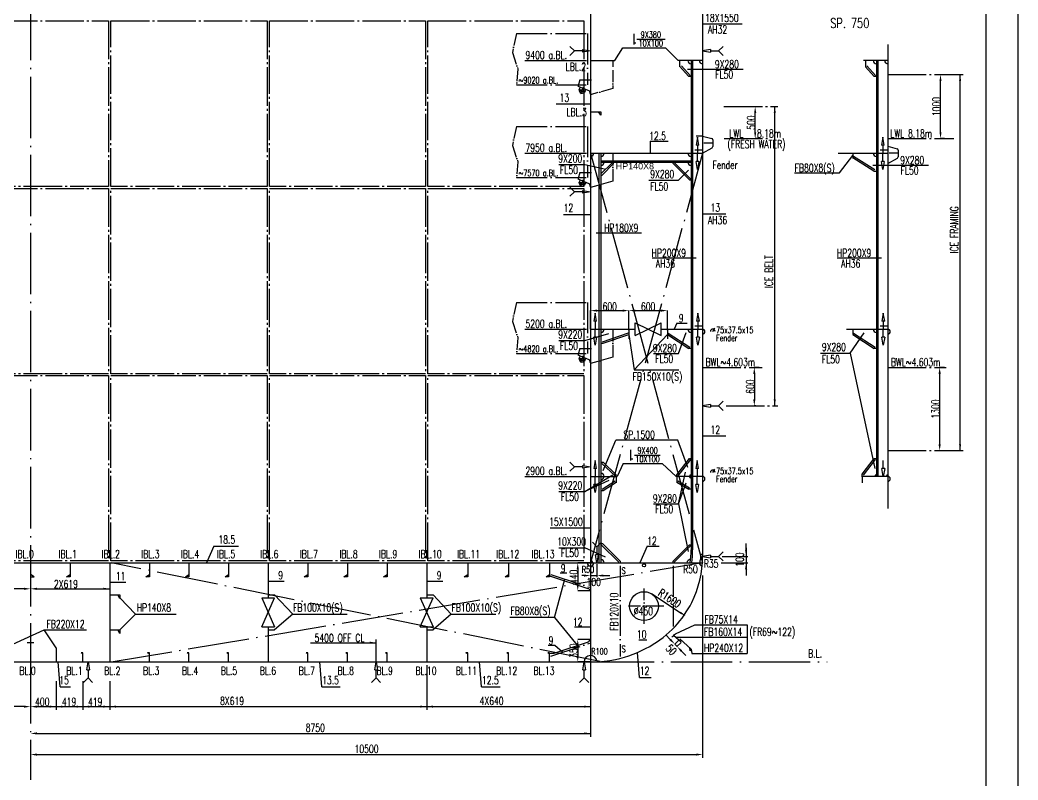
# Model space of a CAD drawing. Extents: x 419539 to 461689, y -54179 to -24379.
# Drawn here: x 446046 to 461639, y -48232 to -36351 of the extents above; entities that cross this region are included whole.
import ezdxf
from ezdxf.enums import TextEntityAlignment as Align

# ---------------------------------------------------------------- set-up
doc = ezdxf.new("R2010")
doc.units = 0
doc.header["$LTSCALE"] = 40
doc.header["$MEASUREMENT"] = 0
for name, pattern in [('ACAD_ISO04W100', [30.5, 24, -3, 0.5, -3]), ('ACAD_ISO05W100', [34, 24, -3, 0.5, -3, 0.5, -3]), ('CENTER1', [12.1, 10, -0.8, 0.5, -0.8])]:
    doc.linetypes.add(name, pattern=pattern)
doc.layers.get('0').update_dxf_attribs({"linetype": 'CONTINUOUS'})
doc.layers.get('DEFPOINTS').update_dxf_attribs({"linetype": 'CONTINUOUS'})
for name, color, linetype in [('1', 2, 'CONTINUOUS'), ('BT_ENG', 7, 'CONTINUOUS'), ('C-CEN', 4, 'ACAD_ISO04W100'), ('C-CON', 4, 'CONTINUOUS'), ('C-PH', 4, 'ACAD_ISO05W100'), ('CON-SIGN', 5, 'CONTINUOUS'), ('CONTAINER', 1, 'CENTER1'), ('MODIFY', 6, 'CONTINUOUS'), ('TEXT', 1, 'CONTINUOUS'), ('Y-CON', 2, 'CONTINUOUS')]:
    doc.layers.add(name, color=color, linetype=linetype)
doc.styles.add('ROMANS', font='romans.shx', dxfattribs={"width": 0.7, "height": 125})
doc.styles.add('SWISS721LIGHTBT', font='swissl.ttf')
doc.dimstyles.new('DM-50', dxfattribs={"dimscale": 0, "dimtxt": 2, "dimasz": 100, "dimexe": 1, "dimexo": 0, "dimgap": 1, "dimtad": 1, "dimdec": 0, "dimzin": 0, "dimdsep": 46, "dimtxsty": 'ROMANS', "dimcen": 0, "dimadec": 0, "dimazin": 0, "dimtfac": 1.666667, "dimtdec": 0, "dimtmove": 2, "dimatfit": 3, "dimfxl": 1, "dimtolj": 1, "dimtzin": 12, "dimarcsym": 0})

# ---------------------------------------------------------------- blocks, each defined once
blk = doc.blocks.new('_CLOSEDBLANK')
at = {"color": 0, "linetype": 'ByBlock'}
for p, q in [((-1, 0.17), (0, 0)), ((-1, 0.17), (-1, -0.17)), ((0, 0), (-1, -0.17))]:
    blk.add_line(p, q, dxfattribs=at)
blk = doc.blocks.new('*D22')
at = {"color": 0, "linetype": 'ByBlock', "transparency": 16777216}
for p, q in [((456206, -46036), (456136, -45964)), ((456340, -46045), (456275, -46108)), ((456276, -46108), (456311, -46143)), ((456276, -46108), (456311, -46143)), ((456375, -46081), (456310, -46144)), ((456380, -46215), (456450, -46287))]:
    blk.add_line(p, q, dxfattribs=at)
for points in [[(456218, -46024), (456194, -46048), (456276, -46108)], [(456392, -46204), (456368, -46227), (456311, -46143)]]:
    blk.add_solid(points, dxfattribs=at)
at = {"layer": 'DEFPOINTS', "color": 0, "linetype": 'ByBlock', "transparency": 16777216}
for p in [(456311, -46143), (456340, -46045), (456375, -46081)]:
    blk.add_point(p, dxfattribs=at)
at = {"color": 0, "linetype": 'ByBlock', "transparency": 16777216, "insert": (456221, -46196), "char_height": 125, "attachment_point": 5, "rotation": 314.1781, "style": 'ROMANS'}
blk.add_mtext('\\A1;50', dxfattribs=at)
blk = doc.blocks.new('*D29')
at = {"color": 0, "linetype": 'ByBlock', "transparency": 16777216}
for p, q in [((457517, -37706), (457533, -37706)), ((457532, -38106), (457532, -37806)), ((457594, -38206), (457531, -38206))]:
    blk.add_line(p, q, dxfattribs=at)
for points in [[(457516, -37806), (457549, -37806), (457532, -37706)], [(457516, -38106), (457549, -38106), (457532, -38206)]]:
    blk.add_solid(points, dxfattribs=at)
at = {"layer": 'DEFPOINTS', "color": 0, "linetype": 'ByBlock', "transparency": 16777216}
for p in [(457517, -37706), (457532, -37706), (457594, -38206)]:
    blk.add_point(p, dxfattribs=at)
at = {"color": 0, "linetype": 'ByBlock', "transparency": 16777216, "insert": (457469, -37956), "char_height": 125, "attachment_point": 5, "rotation": 90, "style": 'ROMANS'}
blk.add_mtext('\\A1;500', dxfattribs=at)
blk = doc.blocks.new('*D30')
at = {"color": 0, "linetype": 'ByBlock', "transparency": 16777216}
for p, q in [((457594, -41783), (457518, -41783)), ((457519, -41883), (457519, -42283)), ((457542, -42383), (457518, -42383))]:
    blk.add_line(p, q, dxfattribs=at)
for points in [[(457502, -41883), (457535, -41883), (457519, -41783)], [(457502, -42283), (457535, -42283), (457519, -42383)]]:
    blk.add_solid(points, dxfattribs=at)
at = {"layer": 'DEFPOINTS', "color": 0, "linetype": 'ByBlock', "transparency": 16777216}
for p in [(457594, -41783), (457519, -42383), (457542, -42383)]:
    blk.add_point(p, dxfattribs=at)
at = {"color": 0, "linetype": 'ByBlock', "transparency": 16777216, "insert": (457455, -42083), "char_height": 125, "attachment_point": 5, "rotation": 90, "style": 'ROMANS'}
blk.add_mtext('\\A1;600', dxfattribs=at)
blk = doc.blocks.new('*D31')
at = {"color": 0, "linetype": 'ByBlock', "transparency": 16777216}
for p, q in [((454960, -41186), (454960, -40894)), ((455060, -40895), (455460, -40895)), ((455560, -41202), (455560, -40894))]:
    blk.add_line(p, q, dxfattribs=at)
for points in [[(455060, -40878), (455060, -40911), (454960, -40895)], [(455460, -40878), (455460, -40911), (455560, -40895)]]:
    blk.add_solid(points, dxfattribs=at)
at = {"layer": 'DEFPOINTS', "color": 0, "linetype": 'ByBlock', "transparency": 16777216}
for p in [(455560, -40895), (454960, -41186), (455560, -41202)]:
    blk.add_point(p, dxfattribs=at)
at = {"color": 0, "linetype": 'ByBlock', "transparency": 16777216, "insert": (455260, -40831), "char_height": 125, "attachment_point": 5, "style": 'ROMANS'}
blk.add_mtext('\\A1;600', dxfattribs=at)
blk = doc.blocks.new('*D36')
at = {"color": 0, "linetype": 'ByBlock', "transparency": 16777216}
for p, q in [((454960, -44836), (454759, -44836)), ((454760, -44936), (454760, -45176)), ((454960, -45276), (454759, -45276))]:
    blk.add_line(p, q, dxfattribs=at)
for points in [[(454744, -44936), (454777, -44936), (454760, -44836)], [(454744, -45176), (454777, -45176), (454760, -45276)]]:
    blk.add_solid(points, dxfattribs=at)
at = {"layer": 'DEFPOINTS', "color": 0, "linetype": 'ByBlock', "transparency": 16777216}
for p in [(454960, -44836), (454760, -45276), (454960, -45276)]:
    blk.add_point(p, dxfattribs=at)
at = {"color": 0, "linetype": 'ByBlock', "transparency": 16777216, "insert": (454697, -45056), "char_height": 125, "attachment_point": 5, "rotation": 90, "style": 'ROMANS'}
blk.add_mtext('\\A1;440', dxfattribs=at)
blk = doc.blocks.new('*D41')
at = {"color": 0, "linetype": 'ByBlock', "transparency": 16777216}
for p, q in [((457390, -44636), (457390, -44536)), ((457390, -44736), (457389, -44736)), ((457390, -44736), (457390, -44836)), ((457390, -44736), (457390, -44836)), ((457390, -44836), (457389, -44836)), ((457390, -44936), (457390, -45036))]:
    blk.add_line(p, q, dxfattribs=at)
for points in [[(457374, -44636), (457407, -44636), (457390, -44736)], [(457374, -44936), (457407, -44936), (457390, -44836)]]:
    blk.add_solid(points, dxfattribs=at)
at = {"layer": 'DEFPOINTS', "color": 0, "linetype": 'ByBlock', "transparency": 16777216}
for p in [(457390, -44736), (457390, -44836), (457390, -44836)]:
    blk.add_point(p, dxfattribs=at)
at = {"color": 0, "linetype": 'ByBlock', "transparency": 16777216, "insert": (457290, -44786), "char_height": 125, "attachment_point": 5, "rotation": 90, "style": 'ROMANS'}
blk.add_mtext('\\A1;100', dxfattribs=at)
blk = doc.blocks.new('*D42')
at = {"color": 0, "linetype": 'ByBlock', "transparency": 16777216}
for p, q in [((460335, -37206), (460429, -37206)), ((460428, -38106), (460428, -37306)), ((460489, -38206), (460427, -38206))]:
    blk.add_line(p, q, dxfattribs=at)
for points in [[(460411, -37306), (460444, -37306), (460428, -37206)], [(460411, -38106), (460444, -38106), (460428, -38206)]]:
    blk.add_solid(points, dxfattribs=at)
at = {"layer": 'DEFPOINTS', "color": 0, "linetype": 'ByBlock', "transparency": 16777216}
for p in [(460335, -37206), (460428, -37206), (460489, -38206)]:
    blk.add_point(p, dxfattribs=at)
at = {"color": 0, "linetype": 'ByBlock', "transparency": 16777216, "insert": (460364, -37706), "char_height": 125, "attachment_point": 5, "rotation": 90, "style": 'ROMANS'}
blk.add_mtext('\\A1;1000', dxfattribs=at)
blk = doc.blocks.new('*D43')
at = {"color": 0, "linetype": 'ByBlock', "transparency": 16777216}
for p, q in [((460489, -41783), (460413, -41783)), ((460414, -41883), (460414, -42983)), ((460376, -43083), (460415, -43083))]:
    blk.add_line(p, q, dxfattribs=at)
for points in [[(460397, -41883), (460431, -41883), (460414, -41783)], [(460397, -42983), (460431, -42983), (460414, -43083)]]:
    blk.add_solid(points, dxfattribs=at)
at = {"layer": 'DEFPOINTS', "color": 0, "linetype": 'ByBlock', "transparency": 16777216}
for p in [(460489, -41783), (460376, -43083), (460414, -43083)]:
    blk.add_point(p, dxfattribs=at)
at = {"color": 0, "linetype": 'ByBlock', "transparency": 16777216, "insert": (460350, -42433), "char_height": 125, "attachment_point": 5, "rotation": 90, "style": 'ROMANS'}
blk.add_mtext('\\A1;1300', dxfattribs=at)
blk = doc.blocks.new('*D44')
at = {"color": 0, "linetype": 'ByBlock', "transparency": 16777216}
for p, q in [((455560, -41186), (455560, -40894)), ((455660, -40895), (456060, -40895)), ((456160, -41202), (456160, -40894))]:
    blk.add_line(p, q, dxfattribs=at)
for points in [[(455660, -40878), (455660, -40911), (455560, -40895)], [(456060, -40878), (456060, -40911), (456160, -40895)]]:
    blk.add_solid(points, dxfattribs=at)
at = {"layer": 'DEFPOINTS', "color": 0, "linetype": 'ByBlock', "transparency": 16777216}
for p in [(456160, -40895), (455560, -41186), (456160, -41202)]:
    blk.add_point(p, dxfattribs=at)
at = {"color": 0, "linetype": 'ByBlock', "transparency": 16777216, "insert": (455860, -40831), "char_height": 125, "attachment_point": 5, "style": 'ROMANS'}
blk.add_mtext('\\A1;600', dxfattribs=at)
blk = doc.blocks.new('*D45')
at = {"color": 0, "linetype": 'ByBlock', "transparency": 16777216}
for p, q in [((454960, -46036), (454759, -46036)), ((454760, -46136), (454760, -46286)), ((454960, -46386), (454759, -46386))]:
    blk.add_line(p, q, dxfattribs=at)
for points in [[(454744, -46136), (454777, -46136), (454760, -46036)], [(454744, -46286), (454777, -46286), (454760, -46386)]]:
    blk.add_solid(points, dxfattribs=at)
at = {"layer": 'DEFPOINTS', "color": 0, "linetype": 'ByBlock', "transparency": 16777216}
for p in [(454960, -46036), (454760, -46386), (454960, -46386)]:
    blk.add_point(p, dxfattribs=at)
at = {"color": 0, "linetype": 'ByBlock', "transparency": 16777216, "insert": (454697, -46211), "char_height": 125, "attachment_point": 5, "rotation": 90, "style": 'ROMANS'}
blk.add_mtext('\\A1;350', dxfattribs=at)

msp = doc.modelspace()

# ---------------------------------------------------------------- linework, layer by layer
at = {"color": 2}
msp.add_line((461138.7, -53629), (461138.7, -24929), dxfattribs=at)
for p, q in [((457327.9, -36415.2), (456710.5, -36415.2)), ((455340.5, -36985.9), (455465.5, -36785.9)), ((455465.5, -36785.9), (456129.9, -36785.9)), ((455681.9, -36652.5), (456126.6, -36652.5)), ((456129.9, -36785.9), (456330.5, -36985.9)), ((456350.5, -37074.7), (456495.5, -37235.9)), ((456379, -37069.1), (456514, -37219.2)), ((459255.8, -37085.9), (459390.8, -37235.9)), ((459274.3, -37069.1), (459409.3, -37219.2)), ((454765.5, -37380.7), (454765.5, -37390.7)), ((454950.5, -37480), (454950.5, -37500.7)), ((454950.5, -37500.7), (454960.5, -37500.7)), ((454423.7, -37663), (454960.5, -37663)), ((455892.7, -38243.9), (455892.7, -38435.9)), ((455892.7, -38243.9), (456173.4, -38243.9)), ((459385.8, -38715.9), (459055.8, -38505.9)), ((459399.2, -38694.8), (459069.2, -38484.8)), ((454466.2, -38611.9), (454872.2, -38611.9)), ((454872.2, -38611.9), (455175.8, -38679.6)), ((455122.8, -38758.2), (455302.8, -38578.2)), ((455140.5, -38775.9), (455320.5, -38595.9)), ((455320.5, -38595.9), (455320.5, -38575.9)), ((456250.5, -38595.9), (456250.5, -38575.9)), ((456250.5, -38595.9), (456510.5, -38855.9)), ((456268.1, -38578.2), (456528.1, -38838.2)), ((454790.5, -38735.7), (454765.5, -38830.7)), ((454790.5, -38735.7), (454976.7, -38735.7)), ((455120.5, -38775.9), (455140.5, -38775.9)), ((456489.8, -38700.5), (456334.3, -38856)), ((458146.3, -38743.5), (458847, -38743.5)), ((459385.8, -38715.9), (459425.8, -38715.9)), ((454765.5, -38830.7), (454765.5, -38840.7)), ((454938, -38911.5), (454765.5, -38840.7)), ((454950.5, -38930), (454950.5, -38950.7)), ((454950.5, -38950.7), (454960.5, -38950.7)), ((456530.5, -38855.9), (456510.5, -38855.9)), ((454539.9, -39391.2), (454960.5, -39391.2)), ((457075.9, -39386.1), (456710.5, -39386.1)), ((455046.7, -39679.8), (455754.4, -39679.8)), ((455922.8, -40072.1), (456610, -40072.1)), ((458811.2, -40072.1), (459505.3, -40072.1)), ((455657.4, -41286), (456063.5, -41085.9)), ((455657.4, -41286), (455657.4, -41086)), ((455657.4, -41086), (456063.5, -41285.9)), ((456063.5, -41285.9), (456063.5, -41085.9)), ((456309.2, -41092.8), (456267.9, -41185.9)), ((456309.2, -41092.8), (456468.9, -41092.8)), ((454872.2, -41361.9), (455245.2, -41252)), ((455147.3, -41382.2), (455552.3, -41242.2)), ((455155.5, -41405.9), (455560.5, -41265.9)), ((455560.5, -41265.9), (455639.9, -41818.8)), ((456160.5, -41265.7), (456495.5, -41485.9)), ((456174.2, -41244.8), (456509.2, -41465)), ((456334.5, -41563.7), (456451.5, -41234.5)), ((456869.7, -41219.5), (456900.5, -41166.2)), ((459055.8, -41265.7), (459390.8, -41485.9)), ((459069.5, -41244.8), (459404.5, -41465)), ((454466.2, -41361.9), (454872.2, -41361.9)), ((455120.5, -41405.9), (455155.5, -41405.9)), ((454790.5, -41485.9), (454765.5, -41580.9)), ((454765.5, -41580.9), (454765.5, -41590.9)), ((454938, -41661.7), (454765.5, -41590.9)), ((454790.5, -41485.9), (454976.7, -41485.9)), ((456530.5, -41485.9), (456495.5, -41485.9)), ((459425.8, -41485.9), (459390.8, -41485.9)), ((454950.5, -41680.2), (454950.5, -41700.9)), ((454950.5, -41700.9), (454960.5, -41700.9)), ((455639.9, -41818.8), (456339.1, -41818.8)), ((457075.9, -42858.8), (456710.5, -42858.8)), ((455158.9, -43392), (455353.4, -42917.9)), ((456323.3, -42917.9), (455353.4, -42917.9)), ((456479.7, -43346.7), (456323.3, -42917.9)), ((455647, -43152.5), (456050.3, -43152.5)), ((455120.5, -43265.9), (455155.5, -43265.9)), ((455471.6, -43285.9), (455375.5, -43485.9)), ((455471.6, -43285.9), (456079.9, -43285.9)), ((456079.9, -43285.9), (456295.5, -43485.9)), ((456310.6, -43460.9), (456505.5, -43207.5)), ((456330.4, -43476.1), (456525.3, -43222.8)), ((456505.5, -43207.5), (456530.5, -43207.5)), ((454872.2, -43721.9), (455309.3, -43462.1)), ((456334.5, -43913.7), (456443.4, -43419.4)), ((456869.7, -43424.3), (456900.5, -43371.1)), ((455245.2, -43552), (454872.2, -43721.9)), ((455142.1, -43684.7), (455347.1, -43554.7)), ((455155.5, -43705.9), (455360.5, -43575.9)), ((456310.5, -43575.9), (456495.5, -43685.9)), ((456323.2, -43554.4), (456508.2, -43664.4)), ((456334.5, -43913.7), (456451.5, -43584.5)), ((454466.2, -43721.9), (454872.2, -43721.9)), ((455120.5, -43705.9), (455155.5, -43705.9)), ((456334.5, -43913.7), (456482.9, -44661.9)), ((454328.5, -44289.8), (454960.5, -44289.8)), ((449077.2, -44576.5), (448961.9, -44835.9)), ((449077.2, -44576.5), (449459.4, -44576.5)), ((455120.5, -44535.9), (455145.5, -44535.9)), ((455127.8, -44553.5), (455402.8, -44828.5)), ((455145.5, -44535.9), (455420.5, -44810.9)), ((455847, -44576.5), (455731.8, -44835.9)), ((455847, -44576.5), (456031.2, -44576.5)), ((456250.5, -44810.9), (456505.5, -44555.9)), ((456268.1, -44828.5), (456523.1, -44573.5)), ((456505.5, -44555.9), (456530.5, -44555.9)), ((454466.2, -44599.8), (454872.2, -44599.8)), ((455195.6, -44747.1), (454872.2, -44599.8)), ((456675.5, -44735.9), (456675.5, -44785.9)), ((457017.3, -44735.9), (457416.2, -44735.9)), ((457390.4, -44599.8), (457390.4, -45010.1)), ((455420.5, -44810.9), (455420.5, -44835.9)), ((456250.5, -44835.9), (456250.5, -44810.9)), ((456998.9, -44835.9), (457419.9, -44835.9)), ((454320.5, -45037.8), (454919.1, -45235.9)), ((454397.1, -45689.7), (454558.1, -45090.1)), ((450024.5, -45335.9), (450307.9, -45639.7)), ((452500.5, -45335.9), (452783.9, -45639.7)), ((449824.5, -45385.9), (450024.5, -45385.9)), ((449824.5, -45385.9), (450024.5, -45835.9)), ((449824.5, -45835.9), (450024.5, -45385.9)), ((452300.5, -45835.9), (452500.5, -45385.9)), ((452300.5, -45385.9), (452500.5, -45835.9)), ((452300.5, -45385.9), (452500.5, -45385.9)), ((447849.9, -45639.7), (448484.7, -45639.7)), ((450307.9, -45639.7), (451158.3, -45639.7)), ((452783.9, -45639.7), (453482.3, -45639.7)), ((449824.5, -45835.9), (450024.5, -45835.9)), ((452300.5, -45835.9), (452500.5, -45835.9)), ((454397.1, -45689.7), (453698.8, -45689.7)), ((454397.1, -45689.7), (454770.7, -46151.3)), ((456285.4, -45944.3), (456591.1, -45805.8)), ((456591.1, -45805.8), (457406.9, -45805.8)), ((457406.9, -45805.8), (457406.9, -46252.8)), ((445810.5, -46165.9), (446425.5, -45885.9)), ((446425.5, -45885.9), (447085.1, -45885.9)), ((446610.5, -46165.9), (446425.5, -45885.9)), ((454405.4, -46245.8), (454911.9, -46078.2)), ((454945.5, -46035.9), (454960.5, -46035.9)), ((456291.3, -46000.7), (457406.9, -46000.7)), ((454320.5, -46250.9), (454374, -46250.9)), ((456532.5, -46188.4), (456545, -46252.8)), ((456545, -46252.8), (457406.9, -46252.8)), ((446674.5, -46773.8), (446835.1, -46773.8)), ((450761.6, -46773.8), (451050.2, -46773.8)), ((453258.6, -46773.8), (453547.2, -46773.8)), ((455724.2, -46626.8), (455908, -46626.8))]:
    msp.add_line(p, q)
at = {"color": 7}
for p, q in [((456476.1, -37122.1), (457343.4, -37122.1)), ((459371.4, -38622.1), (460238.7, -38622.1)), ((455873, -38856), (456334.3, -38856)), ((459015, -41558.4), (459234.6, -41239.4)), ((455941.1, -41563.7), (456334.5, -41563.7)), ((458553.8, -41558.4), (459015, -41558.4)), ((455941.1, -43913.7), (456334.5, -43913.7))]:
    msp.add_line(p, q, dxfattribs=at)
at = {"color": 0, "linetype": 'ByBlock'}
for p, q in [((460733.5, -43082.9), (460733.5, -37205.8)), ((457838.2, -42382.9), (457838.2, -37705.8)), ((455060.5, -44858.7), (455060.5, -45059.7)), ((454859.6, -45035.9), (454824.9, -45035.9)), ((454959.6, -45035.9), (455060.5, -45035.9)), ((455109.6, -45035.9), (455210.5, -45035.9)), ((455160.5, -45035.9), (455260.5, -45035.9)), ((456710.5, -45035.9), (456710.5, -47884.7)), ((446110.5, -45242.4), (444972.5, -45242.4)), ((446310.5, -45242.4), (447448.5, -45242.4)), ((455910, -45314.4), (456361.7, -45613.1)), ((450583.4, -46086.2), (451610.5, -46086.2)), ((452400.5, -46435.9), (452400.5, -47135.3)), ((454960.5, -46381), (454960.5, -47554.4)), ((446610.5, -46686.7), (446610.5, -47135.3)), ((447029.5, -46686.7), (447029.5, -47135.3)), ((447448.5, -46686.7), (447448.5, -47135.3)), ((446110.5, -47084.3), (445410.5, -47084.3)), ((446310.5, -47084.3), (454960.5, -47084.3)), ((446310.5, -47503.4), (454960.5, -47503.4)), ((446310.5, -47833.7), (456610.5, -47833.7))]:
    msp.add_line(p, q, dxfattribs=at)
msp.add_circle((455795.5, -45513), 225)
for centre, radius, start, end in [((454930.5, -37480), 20, 360, 67.69379), ((454930.5, -38930), 20, 360, 67.69379), ((456530.5, -41185.9), 50, 180, 270), ((459425.8, -41185.9), 50, 180, 270), ((454930.5, -41680.2), 20, 360, 67.69379), ((455120.5, -43485.9), 50, 0, 90), ((455120.5, -43485.9), 50, 270, 0), ((456530.5, -43485.9), 25, 90, 270), ((459425.8, -43485.9), 25, 90, 180), ((459605.8, -43485.9), 25, 90, 180), ((456710.5, -44735.9), 35, 90, 180), ((456709.7, -44835.9), 50, 180, 267.31393), ((455110.5, -44785.9), 1565, 358.16915, 360), ((454909.1, -45278.2), 43.6, 360, 76.69976), ((454901.9, -46035.9), 43.6, 283.30024, 0), ((454374, -46150.9), 100, 270, 288.30263), ((454960.5, -46385.9), 100, 8.61048, 180)]:
    msp.add_arc(centre, radius, start, end)
for points in [[(460716.9, -37305.8), (460750.2, -37305.8), (460733.6, -37205.8)], [(457821.6, -37805.8), (457854.9, -37805.8), (457838.2, -37705.8)], [(457821.6, -42282.9), (457854.9, -42282.9), (457838.2, -42382.9)], [(460716.9, -42982.9), (460750.2, -42982.9), (460733.5, -43082.9)], [(454859.6, -45019.2), (454859.6, -45052.5), (454959.6, -45035.9)], [(455160.5, -45019.2), (455160.5, -45052.5), (455060.5, -45035.9)], [(446110.5, -45225.8), (446110.5, -45259.1), (446210.5, -45242.4)], [(446310.5, -45225.8), (446310.5, -45259.1), (446210.5, -45242.4)], [(447348.5, -45225.8), (447348.5, -45259.1), (447448.5, -45242.4)], [(456370.9, -45599.2), (456352.5, -45627), (456445.1, -45668.3)], [(451510.5, -46069.5), (451510.5, -46102.8), (451610.5, -46086.2)], [(446110.5, -47067.7), (446110.5, -47101), (446210.5, -47084.3)], [(446310.5, -47067.7), (446310.5, -47101), (446210.5, -47084.3)], [(446510.5, -47067.7), (446510.5, -47101), (446610.5, -47084.3)], [(446710.5, -47067.7), (446710.5, -47101), (446610.5, -47084.3)], [(446929.5, -47067.7), (446929.5, -47101), (447029.5, -47084.3)], [(447129.5, -47067.7), (447129.5, -47101), (447029.5, -47084.3)], [(447348.5, -47067.7), (447348.5, -47101), (447448.5, -47084.3)], [(447548.5, -47067.7), (447548.5, -47101), (447448.5, -47084.3)], [(452300.5, -47067.7), (452300.5, -47101), (452400.5, -47084.3)], [(452500.5, -47067.7), (452500.5, -47101), (452400.5, -47084.3)], [(454860.5, -47067.7), (454860.5, -47101), (454960.5, -47084.3)], [(446310.5, -47486.7), (446310.5, -47520.1), (446210.5, -47503.4)], [(454860.5, -47486.7), (454860.5, -47520.1), (454960.5, -47503.4)], [(446310.5, -47817), (446310.5, -47850.3), (446210.5, -47833.7)], [(456610.5, -47817), (456610.5, -47850.3), (456710.5, -47833.7)]]:
    msp.add_solid(points, dxfattribs=at)
at = {"layer": '1', "color": 7, "linetype": 'Continuous'}
for p, q in [((455138.2, -43284), (455343.2, -43479)), ((455155.5, -43265.9), (455360.5, -43460.9)), ((455360.5, -43485.9), (455360.5, -43460.9)), ((456310.6, -43485.9), (456310.6, -43460.9))]:
    msp.add_line(p, q, dxfattribs=at)
at = {"layer": 'BT_ENG'}
msp.add_line((461638.7, -54129), (461638.7, -24429), dxfattribs=at)
at = {"layer": 'C-CEN'}
for p, q in [((446210.5, -32358.8), (446210.5, -46085.9)), ((453935.2, -36985.9), (454960.5, -36985.9)), ((453935.2, -38435.9), (454960.5, -38435.9)), ((454960.5, -38435.9), (456709.7, -44835.9)), ((456710.5, -38435.9), (454960.5, -44835.9)), ((453935.2, -41185.9), (454960.5, -41185.9)), ((453935.2, -43485.9), (454960.5, -43485.9)), ((447470.5, -46385.9), (456707.5, -44832.4)), ((455110.5, -46381), (447470.5, -44835.9)), ((446210.5, -46385.9), (446210.5, -48227.5)), ((454992.5, -46385.9), (458654.8, -46385.9))]:
    msp.add_line(p, q, dxfattribs=at)
at = {"layer": 'C-CEN', "ltscale": 0.2}
for p, q in [((453804.1, -36565.7), (453739.4, -36862.2)), ((453739.4, -36862.2), (453824.7, -37117.7)), ((453824.7, -37117.7), (453804.1, -37365.7)), ((455310.5, -37134.1), (455310.5, -37420.7)), ((454790.5, -37285.7), (454765.5, -37380.7)), ((454938, -37461.5), (454765.5, -37390.7)), ((454790.5, -37285.7), (454976.7, -37285.7)), ((455310.5, -37420.7), (454960.5, -37520.7)), ((453804.1, -38015.7), (453739.4, -38312.2)), ((453739.4, -38312.2), (453824.7, -38567.7)), ((455310.5, -38435.9), (455310.5, -38870.7)), ((453824.7, -38567.7), (453804.1, -38815.7)), ((455310.5, -38870.7), (454960.5, -38970.7)), ((453804.1, -40765.9), (453739.4, -41062.3)), ((453739.4, -41062.3), (453824.7, -41317.8)), ((453824.7, -41317.8), (453804.1, -41565.9)), ((455310.5, -41185.9), (455310.5, -41620.7)), ((455310.5, -41620.7), (454960.5, -41720.7))]:
    msp.add_line(p, q, dxfattribs=at)
at = {"layer": 'C-CEN', "ltscale": 0.5}
for p, q in [((453804.1, -36565.7), (454910.5, -36565.7)), ((454910.5, -36565.7), (454910.5, -37365.7)), ((453804.1, -37365.7), (454910.5, -37365.7)), ((453804.1, -38015.7), (454910.5, -38015.7)), ((454910.5, -38015.7), (454910.5, -38815.7)), ((453804.1, -38815.7), (454910.5, -38815.7)), ((453804.1, -40765.9), (454910.5, -40765.9)), ((454910.5, -40765.9), (454910.5, -41565.9)), ((453804.1, -41565.9), (454910.5, -41565.9)), ((455420.5, -44885.9), (455420.5, -46300.4)), ((456250.5, -44885.9), (456250.5, -45833.1)), ((454340.5, -45018.1), (454947.9, -45219)), ((454340.5, -46293.6), (454947.9, -46092.7))]:
    msp.add_line(p, q, dxfattribs=at)
at = {"layer": 'C-CEN', "ltscale": 0.05}
for p, q in [((454847.1, -37402.6), (454801.5, -37513.6)), ((454879.8, -37480.9), (454768.8, -37435.3)), ((454879.8, -38930.9), (454768.8, -38885.3)), ((454847.1, -38852.6), (454801.5, -38963.6)), ((454847.1, -41602.6), (454801.5, -41713.6)), ((454879.8, -41680.9), (454768.8, -41635.3))]:
    msp.add_line(p, q, dxfattribs=at)
at = {"layer": 'C-CEN', "ltscale": 0.3}
for p, q in [((455795.5, -45788), (455795.5, -45238)), ((456105.5, -45513), (455555.5, -45513))]:
    msp.add_line(p, q, dxfattribs=at)
at = {"layer": 'C-CON'}
for p, q in [((456530.5, -36985.9), (456530.5, -44635.9)), ((456555.5, -36985.9), (456555.5, -44635.9)), ((459425.8, -36985.9), (459425.8, -43485.9)), ((459450.8, -36985.9), (459450.8, -43485.9)), ((456530.5, -37235.9), (456495.5, -37235.9)), ((459425.8, -37235.9), (459390.8, -37235.9)), ((455090.5, -38435.9), (455090.5, -44835.9)), ((455120.5, -38435.9), (455120.5, -44835.9)), ((458847, -38743.5), (459055.8, -38469)), ((455120.5, -38550.9), (456530.5, -38550.9)), ((455120.5, -38575.9), (456530.5, -38575.9)), ((455639.9, -41818.8), (456160.5, -41265.7)), ((456530.5, -43685.9), (456495.5, -43685.9)), ((454484.7, -44993.9), (454588.9, -44993.9)), ((447448.5, -45137), (447699.5, -45137)), ((449924.5, -45125.2), (450175.5, -45125.2)), ((452400.5, -45125.2), (452651.5, -45125.2)), ((447849.9, -45639.7), (447608.5, -45885.9)), ((450307.9, -45639.7), (450024.5, -45885.9)), ((452783.9, -45639.7), (452500.5, -45885.9)), ((454960.5, -45843.5), (454709.4, -45843.5)), ((454295.8, -46122.5), (454399.9, -46122.5)), ((454399.9, -46122.5), (454520, -46226.7)), ((455714.7, -46038.7), (455837.1, -46038.7)), ((455724.2, -46626.8), (455691.5, -46238.9)), ((446674.5, -46773.8), (446641.8, -46385.9)), ((450761.6, -46773.8), (450728.9, -46385.9)), ((453258.6, -46773.8), (453225.9, -46385.9))]:
    msp.add_line(p, q, dxfattribs=at)
msp.add_circle((455795.5, -44875.9), 25, dxfattribs=at)
for centre, radius, start, end in [((456530.5, -36985.9), 50, 180, 270), ((456710.5, -36985.9), 50, 180, 270), ((459425.8, -36985.9), 50, 180, 270), ((459605.8, -36985.9), 50, 180, 270), ((454960.5, -38436), 50, 270, 0), ((455120.5, -38436), 50, 270, 0), ((456530.5, -38435.8), 50, 180, 270), ((459425.8, -38435.8), 50, 180, 270), ((455120.5, -38576), 50, 270, 0), ((456530.4, -38576), 50, 180, 270), ((455120.5, -41185.9), 50, 270, 0), ((455130.5, -44635.9), 1400, 351.78679, 360), ((455125.5, -44635.9), 1430, 351.96025, 360), ((454960.5, -44835.9), 50, 180, 0), ((454960.5, -44835.9), 35, 0, 90), ((455120.5, -44835.9), 50, 0, 90), ((456516.1, -44835.9), 50, 82.80998, 180)]:
    msp.add_arc(centre, radius, start, end, dxfattribs=at)
at = {"layer": 'C-PH'}
msp.add_line((447849.9, -45639.7), (447608.5, -45385.9), dxfattribs=at)
at = {"layer": 'CON-SIGN', "color": 1}
for p, q in [((454709.7, -36835.9), (454638.9, -36765.1)), ((456961.3, -36835.9), (457032, -36765.1)), ((454709.7, -36835.9), (454638.9, -36906.6)), ((456961.3, -36835.9), (457032, -36906.6)), ((454709.7, -39035.9), (454638.9, -38965.1)), ((454709.7, -39035.9), (454638.9, -39106.6)), ((456961.3, -42382.9), (457032, -42312.1)), ((456961.3, -42382.9), (457032, -42453.6)), ((454709.7, -43335.9), (454638.9, -43265.1)), ((454709.7, -43335.9), (454638.9, -43406.6)), ((455060.5, -44585.1), (454989.7, -44514.3)), ((455060.5, -44585.1), (455131.2, -44514.3)), ((455060.5, -44585.1), (455060.5, -44710.9)), ((456961.3, -44735.9), (457032, -44665.1)), ((456961.3, -44735.9), (457032, -44806.6)), ((451610.5, -46636.7), (451610.5, -46510.9)), ((454860.5, -46636.7), (454860.5, -46510.9)), ((447110.5, -46636.7), (447039.7, -46707.4)), ((447110.5, -46636.7), (447181.2, -46707.4)), ((451610.5, -46636.7), (451539.7, -46707.4)), ((451610.5, -46636.7), (451681.2, -46707.4)), ((454860.5, -46636.7), (454789.7, -46707.4)), ((454860.5, -46636.7), (454931.2, -46707.4))]:
    msp.add_line(p, q, dxfattribs=at)
for points in [[(454835.5, -36835.9), (454709.7, -36835.9)], [(456835.5, -36835.9), (456961.3, -36835.9)], [(456631.1, -38310.1), (456631.1, -38435.9)], [(459526.4, -38310.1), (459526.4, -38435.9)], [(456631.1, -38561.7), (456631.1, -38435.9)], [(459526.4, -38561.7), (459526.4, -38435.9)], [(454835.5, -39035.9), (454709.7, -39035.9)], [(455033.1, -41060.1), (455033.1, -41185.9)], [(456638.8, -41060.1), (456638.8, -41185.9)], [(459534.1, -41060.1), (459534.1, -41185.9)], [(455033.1, -41311.7), (455033.1, -41185.9)], [(456638.8, -41311.7), (456638.8, -41185.9)], [(459534.1, -41311.7), (459534.1, -41185.9)], [(456835.5, -42382.9), (456961.3, -42382.9)], [(454835.5, -43335.9), (454709.7, -43335.9)], [(459534.1, -43360.9), (459534.1, -43235.1)], [(455033.1, -43360.1), (455033.1, -43485.9)], [(455033.1, -43611.7), (455033.1, -43485.9)], [(456626.5, -43360.1), (456626.5, -43485.9)], [(456626.5, -43611.7), (456626.5, -43485.9)], [(456835.5, -44735.9), (456961.3, -44735.9)], [(447110.5, -46510.9), (447110.5, -46636.7)]]:
    msp.add_lwpolyline(points, dxfattribs=at)
at = {"layer": 'CONTAINER', "ltscale": 1.5}
for p, q in [((444991.5, -36365.4), (447429.5, -36365.4)), ((447429.5, -36365.4), (447429.5, -38956.4)), ((447467.5, -38956.4), (447467.5, -36365.4)), ((447467.5, -36365.4), (449905.5, -36365.4)), ((449905.5, -36365.4), (449905.5, -38956.4)), ((449943.5, -38956.4), (449943.5, -36365.4)), ((449943.5, -36365.4), (452381.5, -36365.4)), ((452381.5, -36365.4), (452381.5, -38956.4)), ((452419.5, -38956.4), (452419.5, -36365.4)), ((452419.5, -36365.4), (454857.5, -36365.4)), ((454857.5, -36365.4), (454857.5, -38956.4)), ((459605.8, -37205.7), (460783.6, -37205.8)), ((457045, -37705.7), (457888.2, -37705.8)), ((457048.4, -38205.9), (457737.9, -38205.9)), ((459605.8, -38205.9), (460633.2, -38205.9)), ((447429.5, -38956.4), (444991.5, -38956.4)), ((449905.5, -38956.4), (447467.5, -38956.4)), ((452381.5, -38956.4), (449943.5, -38956.4)), ((454857.5, -38956.4), (452419.5, -38956.4)), ((444991.5, -38984.4), (447429.5, -38984.4)), ((447429.5, -38984.4), (447429.5, -41880.4)), ((447467.5, -41880.4), (447467.5, -38984.4)), ((447467.5, -38984.4), (449905.5, -38984.4)), ((449905.5, -38984.4), (449905.5, -41880.4)), ((449943.5, -41880.4), (449943.5, -38984.4)), ((449943.5, -38984.4), (452381.5, -38984.4)), ((452381.5, -38984.4), (452381.5, -41880.4)), ((452419.5, -41880.4), (452419.5, -38984.4)), ((452419.5, -38984.4), (454857.5, -38984.4)), ((454857.5, -38984.4), (454857.5, -41880.4)), ((456710.5, -41782.9), (457639.2, -41782.9)), ((459605.8, -41782.9), (460514.2, -41782.9)), ((447429.5, -41880.4), (444991.5, -41880.4)), ((444991.5, -41908.4), (447429.5, -41908.4)), ((447429.5, -41908.4), (447429.5, -44804.4)), ((449905.5, -41880.4), (447467.5, -41880.4)), ((447467.5, -44804.4), (447467.5, -41908.4)), ((447467.5, -41908.4), (449905.5, -41908.4)), ((449905.5, -41908.4), (449905.5, -44804.4)), ((452381.5, -41880.4), (449943.5, -41880.4)), ((449943.5, -44804.4), (449943.5, -41908.4)), ((449943.5, -41908.4), (452381.5, -41908.4)), ((452381.5, -41908.4), (452381.5, -44804.4)), ((454857.5, -41880.4), (452419.5, -41880.4)), ((452419.5, -44804.4), (452419.5, -41908.4)), ((452419.5, -41908.4), (454857.5, -41908.4)), ((454857.5, -41908.4), (454857.5, -44804.4)), ((457076.6, -42382.9), (457888.2, -42382.9)), ((459605.8, -43082.9), (460783.5, -43082.9)), ((447429.5, -44804.4), (444991.5, -44804.4)), ((449905.5, -44804.4), (447467.5, -44804.4)), ((452381.5, -44804.4), (449943.5, -44804.4)), ((454857.5, -44804.4), (452419.5, -44804.4))]:
    msp.add_line(p, q, dxfattribs=at)
at = {"layer": 'DEFPOINTS', "color": 0, "linetype": 'ByBlock'}
for p in [(453804.1, -37365.7), (459605.8, -41635.7), (455060.5, -44835.9), (455210.5, -45035.9), (456710.5, -44985.9), (452400.5, -46385.9), (452400.5, -46385.9), (456710.5, -47833.7)]:
    msp.add_point(p, dxfattribs=at)
at = {"layer": 'MODIFY'}
for p, q in [((454785.6, -37420.6), (454784.3, -37456.6)), ((454793.2, -37402.1), (454785.6, -37420.6)), ((454878.1, -37458.6), (454853.8, -37485.1)), ((454885.7, -37440.1), (454878.1, -37458.6)), ((454785.6, -38870.6), (454784.3, -38906.6)), ((454793.2, -38852.1), (454785.6, -38870.6)), ((454878.1, -38908.6), (454853.8, -38935.1)), ((454885.7, -38890.1), (454878.1, -38908.6)), ((454785.6, -41620.6), (454784.3, -41656.6)), ((454793.2, -41602.1), (454785.6, -41620.6)), ((459015, -41558.4), (459399.6, -43363.2)), ((454878.1, -41658.6), (454853.8, -41685.1)), ((454885.7, -41640.1), (454878.1, -41658.6)), ((459205.8, -43450.9), (459390.8, -43205.9)), ((459225.7, -43465.9), (459410.7, -43220.9)), ((459390.8, -43205.9), (459425.8, -43205.9)), ((459205.8, -43485.9), (459205.8, -43450.9)), ((451610.5, -46385.9), (451610.5, -46035.9))]:
    msp.add_line(p, q, dxfattribs=at)
for centre in [(454824.3, -37458.1), (454824.3, -38908.1), (454824.3, -41658.1)]:
    msp.add_circle(centre, 20, dxfattribs=at)
for centre in [(454824.3, -37458.1), (454824.3, -38908.1), (454824.3, -41658.1)]:
    msp.add_arc(centre, 40, 177.9235, 317.46409, dxfattribs=at)
at = {"layer": 'Y-CON'}
for p, q in [((454960.5, -35238.1), (454960.5, -46381)), ((456710.5, -35285.9), (456710.5, -44739.4)), ((455636, -36569.2), (455636, -36735.9)), ((455636, -36710.9), (455669.3, -36710.9)), ((459605.8, -36733.7), (459605.8, -43985.9)), ((454960.5, -36985.9), (455340.5, -36985.9)), ((455310.5, -36985.9), (455310.5, -37085.9)), ((456710.5, -36985.9), (456330.5, -36985.9)), ((456350.5, -36985.9), (456350.5, -37085.9)), ((459605.8, -36985.9), (459225.8, -36985.9)), ((459255.8, -36985.9), (459255.8, -37085.9)), ((454960.5, -37785.9), (455120.5, -37785.9)), ((455120.5, -37841.9), (455084.8, -37785.9)), ((455120.5, -37785.9), (455120.5, -37841.9)), ((456710.5, -38165.9), (456610.5, -38165.9)), ((456710.5, -38165.9), (456855.6, -38204.8)), ((456710.5, -38435.9), (456860.5, -38349.3)), ((456870.5, -38275.9), (456730.5, -38275.9)), ((456870.5, -38224.1), (456870.5, -38331.9)), ((459605.8, -38325.9), (459750.9, -38364.8)), ((454960.5, -38435.9), (456710.5, -38435.9)), ((456710.5, -38385.9), (456590.5, -38385.9)), ((458831.2, -38435.9), (459605.8, -38435.9)), ((459055.8, -38435.9), (459055.8, -38515.9)), ((459605.8, -38385.9), (459485.8, -38385.9)), ((459605.8, -38595.9), (459755.8, -38509.3)), ((459765.8, -38435.9), (459625.8, -38435.9)), ((459765.8, -38384.1), (459765.8, -38491.9)), ((456710.5, -41135.9), (456590.5, -41135.9)), ((459605.8, -41135.9), (459485.8, -41135.9)), ((454960.5, -41185.9), (455657.4, -41185.9)), ((455560.5, -41186), (455560.5, -41335.9)), ((456063.5, -41185.9), (456710.5, -41185.9)), ((456160.5, -41185.9), (456160.5, -41335.9)), ((458958.8, -41185.9), (459605.8, -41185.9)), ((459055.8, -41185.9), (459055.8, -41265.7)), ((455586, -43069.2), (455586, -43235.9)), ((455586, -43210.9), (455619.3, -43210.9)), ((454960.5, -43485.9), (455375.5, -43485.9)), ((455360.5, -43485.9), (455360.5, -43585.9)), ((456710.5, -43485.9), (456295.5, -43485.9)), ((456310.5, -43485.9), (456310.5, -43585.9)), ((459605.8, -43485.9), (459190.8, -43485.9)), ((459205.8, -43485.9), (459205.8, -43585.9)), ((444609.2, -44835.9), (456709.7, -44835.9)), ((447448.5, -44835.9), (447448.5, -46385.9)), ((449924.5, -44835.9), (449924.5, -45385.9)), ((452400.5, -44835.9), (452400.5, -45385.9)), ((449924.5, -45335.9), (450024.5, -45335.9)), ((452400.5, -45335.9), (452500.5, -45335.9)), ((449924.5, -45835.9), (449924.5, -46385.9)), ((452400.5, -45835.9), (452400.5, -46385.9)), ((454960.5, -45835.9), (454960.5, -46385.9)), ((449924.5, -45885.9), (450024.5, -45885.9)), ((452400.5, -45885.9), (452500.5, -45885.9)), ((456376.7, -46079.2), (456258.7, -45970.7)), ((446260.5, -46085.9), (446160.5, -46085.9)), ((446210.5, -46085.9), (446210.5, -46385.9)), ((456532.5, -46188.4), (456355.5, -46025.7)), ((446610.5, -46165.9), (446610.5, -46385.9)), ((447029.5, -46261.4), (447002.5, -46245.9)), ((447029.5, -46245.9), (447002.5, -46245.9)), ((447029.5, -46385.9), (447029.5, -46245.9)), ((448067.5, -46261.4), (448040.5, -46245.9)), ((448067.5, -46245.9), (448040.5, -46245.9)), ((448067.5, -46385.9), (448067.5, -46245.9)), ((448686.5, -46261.4), (448659.5, -46245.9)), ((448686.5, -46245.9), (448659.5, -46245.9)), ((448686.5, -46385.9), (448686.5, -46245.9)), ((449305.5, -46261.4), (449278.5, -46245.9)), ((449305.5, -46245.9), (449278.5, -46245.9)), ((449305.5, -46385.9), (449305.5, -46245.9)), ((450543.5, -46261.4), (450516.5, -46245.9)), ((450543.5, -46245.9), (450516.5, -46245.9)), ((450543.5, -46385.9), (450543.5, -46245.9)), ((451162.5, -46261.4), (451135.5, -46245.9)), ((451162.5, -46245.9), (451135.5, -46245.9)), ((451162.5, -46385.9), (451162.5, -46245.9)), ((451781.5, -46261.4), (451754.5, -46245.9)), ((451781.5, -46245.9), (451754.5, -46245.9)), ((451781.5, -46385.9), (451781.5, -46245.9)), ((453040.5, -46261.4), (453013.5, -46245.9)), ((453040.5, -46245.9), (453013.5, -46245.9)), ((453040.5, -46385.9), (453040.5, -46245.9)), ((453680.5, -46261.4), (453653.5, -46245.9)), ((453680.5, -46245.9), (453653.5, -46245.9)), ((453680.5, -46385.9), (453680.5, -46245.9)), ((454320.5, -46261.4), (454293.5, -46245.9)), ((454320.5, -46245.9), (454293.5, -46245.9)), ((454320.5, -46385.9), (454320.5, -46245.9)), ((456507.4, -46165.4), (456509.5, -46213.4)), ((456532.5, -46188.4), (456509.5, -46213.4)), ((444609.2, -46385.9), (454992.5, -46385.9))]:
    msp.add_line(p, q, dxfattribs=at)
for points in [[(454992.5, -46385.9), (455082.5, -46383.4), (455172.5, -46375.9), (455261.5, -46363.9), (455350.5, -46346.9), (455420, -46330.9), (455489.5, -46311.9), (455557.5, -46289.9), (455625, -46265.9), (455691.5, -46238.9), (455757, -46209.4), (455821, -46177.4), (455884, -46142.9), (455938.5, -46110.4), (455991.5, -46076.4), (456043.5, -46039.9), (456093.5, -46001.9), (456142.5, -45961.9), (456190, -45919.9), (456236, -45876.4), (456280, -45831.4), (456318.5, -45788.4), (456355, -45744.4), (456390.5, -45699.4), (456424, -45652.9), (456455.5, -45604.9), (456486, -45555.9), (456514, -45506.4), (456540.5, -45455.4), (456580, -45371.4), (456614, -45284.9), (456643, -45196.9), (456667, -45107.4), (456686, -45016.4), (456699.5, -44924.4), (456707.5, -44832.4), (456710.5, -44739.4)], [(446210.5, -44835.9), (446210.5, -45055.9), (446266.5, -45055.9), (446210.5, -45020.2)], [(446829.5, -44835.9), (446829.5, -45055.9), (446773.4, -45055.9), (446829.5, -45020.2)], [(448067.5, -44835.9), (448067.5, -45055.9), (448011.4, -45055.9), (448067.5, -45020.2)], [(448686.5, -44835.9), (448686.5, -45055.9), (448630.4, -45055.9), (448686.5, -45020.2)], [(449305.5, -44835.9), (449305.5, -45055.9), (449249.4, -45055.9), (449305.5, -45020.2)], [(450543.5, -44835.9), (450543.5, -45055.9), (450487.4, -45055.9), (450543.5, -45020.2)], [(451162.5, -44835.9), (451162.5, -45055.9), (451106.4, -45055.9), (451162.5, -45020.2)], [(451781.5, -44835.9), (451781.5, -45055.9), (451725.4, -45055.9), (451781.5, -45020.2)], [(453040.5, -44835.9), (453040.5, -45055.9), (452984.4, -45055.9), (453040.5, -45020.2)], [(453680.5, -44835.9), (453680.5, -45055.9), (453624.4, -45055.9), (453680.5, -45020.2)], [(454320.5, -44835.9), (454320.5, -45055.9), (454264.4, -45055.9), (454320.5, -45020.2)], [(447448.5, -45335.9), (447608.5, -45335.9), (447608.5, -45391.9), (447572.8, -45335.9)], [(447448.5, -45885.9), (447608.5, -45885.9), (447608.5, -45941.9), (447572.8, -45885.9)]]:
    msp.add_lwpolyline(points, dxfattribs=at)
for centre, radius, start, end in [((456850.5, -38224.1), 20, 0, 75), ((456850.5, -38331.9), 20, 300, 0), ((459745.8, -38384.1), 20, 0, 75), ((459745.8, -38491.9), 20, 300, 0), ((456710.5, -41223.4), 37.5, 270, 90), ((456869.7, -41219.5), 37.5, 360, 180), ((459605.8, -41223.4), 37.5, 270, 90), ((456710.5, -43523.4), 37.5, 270, 90), ((456869.7, -43424.3), 37.5, 360, 180), ((459605.8, -43523.4), 37.5, 270, 90), ((455110.5, -44785.9), 1650, 312.79678, 315.40572)]:
    msp.add_arc(centre, radius, start, end, dxfattribs=at)

# ---------------------------------------------------------------- block references
at = {"layer": 'CON-SIGN', "color": 1, "yscale": 125, "zscale": 125}
for p, xscale in [((454960.5, -36835.9), 125), ((456710.5, -36835.9), -125), ((454960.5, -39035.9), 125), ((456710.5, -42382.9), -125), ((454960.5, -43335.9), 125), ((456710.5, -44735.9), -125)]:
    msp.add_blockref('_CLOSEDBLANK', p, dxfattribs=dict(at, xscale=xscale))
for p, xscale, rotation in [((456631.1, -38185.1), -125, 270), ((459526.4, -38185.1), -125, 270), ((456631.1, -38686.7), 125, 270), ((459526.4, -38686.7), 125, 270), ((455033.1, -40935.1), -125, 270), ((456638.8, -40935.1), -125, 270), ((459534.1, -40935.1), -125, 270), ((455033.1, -41436.7), 125, 270), ((456638.8, -41436.7), 125, 270), ((459534.1, -41436.7), 125, 270), ((455033.1, -43235.1), -125, 270), ((456626.5, -43235.1), -125, 270), ((459534.1, -43485.9), 125, 270), ((455033.1, -43736.7), 125, 270), ((456626.5, -43736.7), 125, 270), ((455060.5, -44835.9), 125, 270), ((447110.5, -46385.9), 125, 90), ((451610.5, -46385.9), 125, 90), ((454860.5, -46385.9), 125, 90)]:
    msp.add_blockref('_CLOSEDBLANK', p, dxfattribs=dict(at, xscale=xscale, rotation=rotation))

# ---------------------------------------------------------------- texts
at = {"style": 'ROMANS', "width": 0.7}
for s, height, p in [('18X1550', 125, (456748.8, -36382.7)), ('AH32', 125, (456795.2, -36564.3)), ('9400 a.BL.', 125, (453943.5, -36962.3)), ('9X280', 125, (456902.3, -37106.1)), ('~9020 a.BL.', 100, (453834.5, -37342.2)), ('FL50', 125, (456908.9, -37265.6)), ('13', 125, (454477.7, -37630.5)), ('12.5', 125, (455875.4, -38226.6)), ('LWL   8.18m', 125, (457128.7, -38187.9)), ('LWL 8.18m', 125, (459643, -38187.9)), ('7950 a.BL.', 125, (453943.5, -38412.3)), ('(FRESH WATER)', 125, (457098.7, -38353.9)), ('9X200', 125, (454455.6, -38579.4)), ('9X280', 125, (459797.6, -38606.1)), ('FL50', 125, (454482.9, -38757.1)), ('Fender', 125, (456864.8, -38680.6)), ('FB80X8(S)', 125, (458149.4, -38727.7)), ('FL50', 125, (459804.2, -38765.6)), ('~7570 a.BL.', 100, (453834.5, -38792.2)), ('9X280', 125, (455893.1, -38823.5)), ('FL50', 125, (455893.1, -39016.1)), ('12', 125, (454539.3, -39351.4)), ('13', 125, (456834.5, -39346.3)), ('AH36', 125, (456795.2, -39542.6)), ('HP180X9', 125, (455171.1, -39664)), ('HP200X9', 125, (455914.6, -40056.3)), ('HP200X9', 125, (458809.8, -40056.3)), ('AH36', 125, (455979.9, -40221.2)), ('AH36', 125, (458875.2, -40221.2)), ('9', 125, (456338.8, -41075.4)), ('5200 a.BL.', 125, (453943.5, -41162.3)), ('75x37.5x15', 100, (456921.7, -41246.6)), ('9X220', 125, (454455.6, -41329.4)), ('Fender', 100, (456921.7, -41372.6)), ('~4820 a.BL.', 100, (453834.5, -41542.3)), ('FL50', 125, (454482.9, -41507.1)), ('9X280', 125, (455933.8, -41543.6)), ('9X280', 125, (458573.9, -41525.8)), ('FL50', 125, (455971.1, -41708.9)), ('FL50', 125, (458573.9, -41718.4)), ('BWL~4.603m', 125, (456757.5, -41762.8)), ('BWL~4.603m', 125, (459652.8, -41762.8)), ('FB150X10(S)', 125, (455618, -41989)), ('12', 125, (456834.5, -42819)), ('SP.1500', 125, (455473.4, -42896.7)), ('2900 a.BL.', 125, (453943.5, -43462.3)), ('75x37.5x15', 100, (456921.7, -43451.5)), ('Fender', 100, (456921.7, -43577.5)), ('9X220', 125, (454455.6, -43689.4)), ('FL50', 125, (454496.3, -43867.1)), ('9X280', 125, (455933.8, -43893.6)), ('FL50', 125, (455971.1, -44058.9)), ('15X1500', 125, (454313.1, -44257.3)), ('18.5', 125, (449146.2, -44536.7)), ('12', 125, (455843.6, -44557.3)), ('10X300', 125, (454439, -44567.2)), ('FL50', 125, (454496.3, -44744.9)), ('9', 125, (454494.5, -44984.1)), ('R50', 100, (454823.9, -44990.7)), ('R50', 125, (456406.1, -44999)), ('R35', 125, (456730.4, -44911.6)), ('11', 125, (447544.7, -45105.5)), ('9', 125, (450081.1, -45093.7)), ('9', 125, (452557.1, -45093.7)), ('S', 100, (455445.1, -45009.8)), ('HP140X8', 125, (447870.6, -45599.9)), ('FB100X10(S)', 125, (450312.4, -45599.9)), ('FB100X10(S)', 125, (452788.4, -45599.9)), ('FB80X8(S)', 125, (453709, -45649.9)), ('%%c450', 125, (455635.8, -45654.2)), ('FB75X14', 125, (456739.9, -45782.8)), ('12', 125, (454683.8, -45824.1)), ('(FR69~122)', 125, (457441.6, -45977.7)), ('9', 125, (454305.5, -46112.7)), ('10', 125, (455683.4, -46018)), ('FB160X14', 125, (456733, -45977.7)), ('S', 100, (455445.1, -46231.9)), ('HP240X12', 125, (456733, -46229.8)), ('R100', 100, (454970.6, -46270.4)), ('12', 125, (455729, -46587)), ('15', 125, (446660.2, -46734)), ('13.5', 125, (450766.4, -46734)), ('12.5', 125, (453263.4, -46734))]:
    msp.add_text(s, height=height, dxfattribs=at).set_placement(p)
at = {"color": 7, "style": 'ROMANS', "width": 0.75}
msp.add_text('SP. 750', height=150, dxfattribs=at).set_placement((458704.2, -36475.9))
at = {"style": 'ROMANS', "width": 0.7}
for s, p in [('9X380', (455901.8, -36581.4)), ('10X100', (455901.2, -36714.8)), ('9X400', (455851.8, -43081.4)), ('10X100', (455851.2, -43214.8))]:
    msp.add_text(s, height=100, dxfattribs=at).set_placement(p, align=Align.MIDDLE)
at = {"style": 'SWISS721LIGHTBT'}
msp.add_text('HP140X8', height=100, dxfattribs=at).set_placement((455354, -38686.3))
at = {"style": 'ROMANS', "width": 0.7}
msp.add_text('FB120X10', height=125, rotation=90, dxfattribs=at).set_placement((455390.8, -45900))
at = {"color": 0, "linetype": 'ByBlock', "char_height": 125, "attachment_point": 5, "style": 'ROMANS'}
for s, insert, rotation in [('ICE FRAMING', (460643.2, -39631.6), 90), ('\\A1;ICE BELT', (457748, -40285.9), 90), ('\\A1;R1600', (456196.3, -45392.5), 326.52976)]:
    msp.add_mtext(s, dxfattribs=dict(at, insert=insert, rotation=rotation))
for s, insert in [('2X619', (446764.5, -45167.8)), ('\\A1;100', (455010, -45136.4)), ('FB220X12', (446758.1, -45793.9)), ('5400 OFF CL', (451038.4, -46011.5)), ('8X619', (449360.5, -46995.8)), ('4X640', (453414.2, -46995.8)), ('400', (446394.6, -47009.7)), ('419', (446813.6, -47009.7)), ('419', (447221.6, -47009.7)), ('8750', (450660.5, -47414.9)), ('\\A1;10500', (451460.5, -47745.2))]:
    msp.add_mtext(s, dxfattribs=dict(at, insert=insert))
at = {"layer": 'TEXT', "style": 'ROMANS', "width": 0.7}
for s, p in [('LBL.2', (454571, -37144.2)), ('LBL.3', (454583.1, -37854.7)), ('IBL.0', (445976.5, -44763)), ('IBL.1', (446649.5, -44763)), ('IBL.2', (447322.5, -44763)), ('IBL.3', (447941.5, -44763)), ('IBL.4', (448560.5, -44763)), ('IBL.5', (449124.5, -44763)), ('IBL.6', (449798.5, -44763)), ('IBL.7', (450417.5, -44763)), ('IBL.8', (451036.5, -44763)), ('IBL.9', (451655.5, -44763)), ('IBL.10', (452274.5, -44763)), ('IBL.11', (452874.5, -44763)), ('IBL.12', (453486.9, -44763)), ('IBL.13', (454037.2, -44763)), (' BL.0', (445976.5, -46586.7)), (' BL.1', (446709.8, -46586.7)), (' BL.2', (447300.5, -46586.7)), (' BL.3', (447908.5, -46586.7)), (' BL.4', (448516.5, -46586.7)), (' BL.5', (449124.5, -46586.7)), (' BL.6', (449732.5, -46586.7)), (' BL.7', (450340.5, -46586.7)), (' BL.8', (450948.5, -46586.7)), (' BL.9', (451556.5, -46586.7)), (' BL.10', (452164.5, -46586.7)), (' BL.11', (452794.5, -46586.7)), (' BL.12', (453424.5, -46586.7)), (' BL.13', (454007.2, -46586.7))]:
    msp.add_text(s, height=125, dxfattribs=at).set_placement(p)
at = {"layer": 'Y-CON', "style": 'ROMANS', "width": 0.7}
msp.add_text('B.L.', height=125, dxfattribs=at).set_placement((458359.2, -46317.3))

# ---------------------------------------------------------------- dimensions: what is measured, and where the dimension line sits
for base, p1, p2, picture, middle in [((457390.4, -44835.9), (457390.4, -44735.9), (457390.4, -44835.9), '*D41', (457289.9, -44785.9)), ((454760.5, -45275.9), (454960.5, -44835.9), (454960.5, -45275.9), '*D36', (454697, -45055.9)), ((454760.5, -46385.9), (454960.5, -46035.9), (454960.5, -46385.9), '*D45', (454697, -46210.9))]:
    dim = msp.add_linear_dim(base=base, p1=p1, p2=p2, angle=90, dimstyle='DM-50', override={"dimscale": 1})
    dim.commit()
    dim.dimension.update_dxf_attribs({"geometry": picture, "text_midpoint": middle})
at = {"layer": 'C-CON'}
for base, p1, p2, picture, middle in [((460427.6, -37205.8), (460488.9, -38205.9), (460335.3, -37205.8), '*D42', (460364.1, -37705.8)), ((457532.3, -37705.9), (457593.6, -38205.9), (457516.8, -37705.9), '*D29', (457468.8, -37955.9)), ((457518.6, -42382.9), (457593.6, -41782.9), (457541.6, -42382.9), '*D30', (457455.1, -42082.9)), ((460413.9, -43082.9), (460488.9, -41782.9), (460376.3, -43082.9), '*D43', (460350.4, -42432.9))]:
    dim = msp.add_linear_dim(base=base, p1=p1, p2=p2, angle=90, dimstyle='DM-50', override={"dimscale": 1}, dxfattribs=at)
    dim.commit()
    dim.dimension.update_dxf_attribs({"geometry": picture, "text_midpoint": middle})
for base, p1, p2, picture, middle in [((455560.5, -40894.8), (454960.5, -41185.9), (455560.5, -41202.2), '*D31', (455260.5, -40831.3)), ((456160.5, -40894.8), (455560.5, -41185.9), (456160.5, -41202.2), '*D44', (455860.5, -40831.3))]:
    dim = msp.add_linear_dim(base=base, p1=p1, p2=p2, dimstyle='DM-50', override={"dimscale": 1}, dxfattribs=at)
    dim.commit()
    dim.dimension.update_dxf_attribs({"geometry": picture, "text_midpoint": middle})
at = {"layer": 'CONTAINER'}
dim = msp.add_aligned_dim(p1=(456339.8, -46045.4), p2=(456374.6, -46081.2), distance=-89.4, dimstyle='DM-50', override={"dimscale": 1}, dxfattribs=at)
dim.commit()
dim.dimension.update_dxf_attribs({"geometry": '*D22', "text_midpoint": (456221, -46195.6)})

doc.saveas('drawing.dxf')
